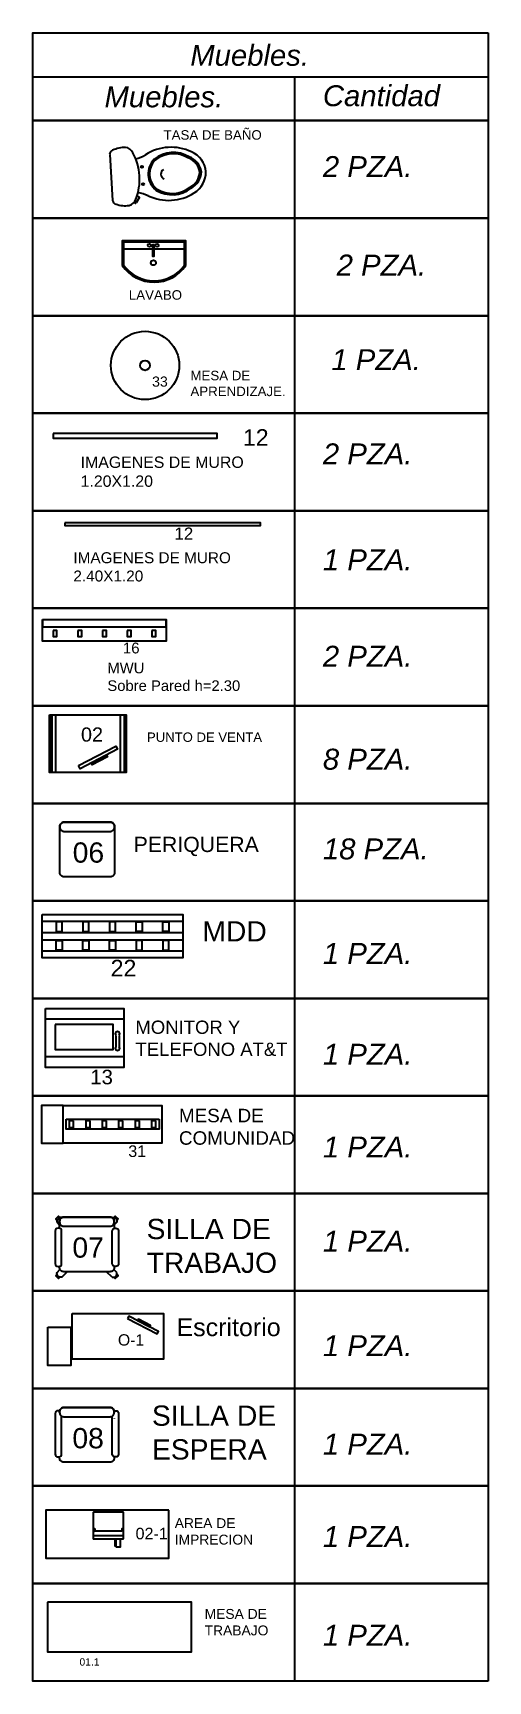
# Model space of a CAD drawing. Header units: millimetres. Extents: x 10930 to 21977, y 3767 to 7635.
# Drawn here: x 10983.57 to 10986.9, y 3809.65 to 3821.72 of the extents above; entities that cross this region are included whole.
import ezdxf

# ---------------------------------------------------------------- set-up
doc = ezdxf.new("R2010")
doc.units = ezdxf.units.MM
doc.layers.add('CUADRO IMFORMATIVO', color=93, linetype='Continuous')
doc.styles.get("Standard").update_dxf_attribs({"font": 'arial.ttf'})

msp = doc.modelspace()

# ---------------------------------------------------------------- linework, layer by layer
at = {"layer": 'CUADRO IMFORMATIVO'}
for p, q in [((10986.9, 3821.718), (10986.9, 3813.934)), ((10983.568, 3821.397), (10986.9, 3821.397)), ((10985.483, 3821.397), (10985.483, 3813.934)), ((10986.9, 3817.433), (10986.9, 3809.648)), ((10985.483, 3817.112), (10985.483, 3809.648))]:
    msp.add_line(p, q, dxfattribs=at)
at = {"layer": 'CUADRO IMFORMATIVO', "color": 251}
for p, q in [((10984.13, 3820.829), (10984.151, 3820.49)), ((10984.347, 3820.515), (10984.324, 3820.474)), ((10984.33, 3820.525), (10984.347, 3820.515)), ((10984.316, 3820.472), (10984.308, 3820.476)), ((10984.206, 3810.69), (10984.206, 3810.631))]:
    msp.add_line(p, q, dxfattribs=at)
at = {"layer": 'CUADRO IMFORMATIVO'}
for points in [[(10986.9, 3821.076), (10983.568, 3821.076), (10983.568, 3821.718), (10986.9, 3821.718)], [(10986.9, 3820.362), (10983.568, 3820.362), (10983.568, 3821.076), (10986.9, 3821.076)], [(10986.9, 3819.647), (10983.568, 3819.647), (10983.568, 3820.362), (10986.9, 3820.362)], [(10986.9, 3818.933), (10983.568, 3818.933), (10983.568, 3819.647), (10986.9, 3819.647)], [(10986.9, 3818.219), (10983.568, 3818.219), (10983.568, 3818.933), (10986.9, 3818.933)], [(10986.9, 3817.505), (10983.568, 3817.505), (10983.568, 3818.219), (10986.9, 3818.219)], [(10986.9, 3816.79), (10983.568, 3816.79), (10983.568, 3817.505), (10986.9, 3817.505)], [(10986.9, 3816.076), (10983.568, 3816.076), (10983.568, 3816.79), (10986.9, 3816.79)], [(10986.9, 3815.362), (10983.568, 3815.362), (10983.568, 3816.076), (10986.9, 3816.076)], [(10986.9, 3814.648), (10983.568, 3814.648), (10983.568, 3815.362), (10986.9, 3815.362)], [(10986.9, 3813.934), (10983.568, 3813.934), (10983.568, 3814.648), (10986.9, 3814.648)], [(10986.9, 3813.219), (10983.568, 3813.219), (10983.568, 3813.934), (10986.9, 3813.934)], [(10986.9, 3812.505), (10983.568, 3812.505), (10983.568, 3813.219), (10986.9, 3813.219)], [(10986.9, 3811.791), (10983.568, 3811.791), (10983.568, 3812.505), (10986.9, 3812.505)], [(10986.9, 3811.077), (10983.568, 3811.077), (10983.568, 3811.791), (10986.9, 3811.791)], [(10986.9, 3810.362), (10983.568, 3810.362), (10983.568, 3811.077), (10986.9, 3811.077)], [(10986.9, 3809.648), (10983.568, 3809.648), (10983.568, 3810.362), (10986.9, 3810.362)]]:
    msp.add_lwpolyline(points, dxfattribs=at)
at = {"layer": 'CUADRO IMFORMATIVO', "color": 251}
for points in [[(10984.688, 3820.014), (10984.688, 3820.195), (10984.222, 3820.195), (10984.222, 3820.014)], [(10984.688, 3820.137), (10984.688, 3820.195), (10984.222, 3820.195), (10984.222, 3820.137)], [(10984.678, 3820.018), (10984.678, 3820.185), (10984.232, 3820.185), (10984.232, 3820.018)], [(10984.232, 3820.137), (10984.443, 3820.137)], [(10984.455, 3820.137), (10984.678, 3820.137)], [(10983.639, 3817.422), (10983.639, 3817.369), (10984.543, 3817.369), (10984.543, 3817.422)], [(10983.694, 3816.724), (10983.694, 3816.303)], [(10983.706, 3816.724), (10983.706, 3816.303)], [(10983.734, 3816.724), (10983.734, 3816.303)], [(10984.207, 3816.724), (10984.207, 3816.303)], [(10984.235, 3816.724), (10984.235, 3816.303)], [(10984.247, 3816.724), (10984.247, 3816.303)], [(10983.636, 3815.212), (10984.665, 3815.212)], [(10983.636, 3815.131), (10984.665, 3815.131)], [(10983.636, 3815.076), (10984.665, 3815.076)], [(10983.636, 3814.996), (10984.665, 3814.996)], [(10984.234, 3814.495), (10983.659, 3814.495)], [(10984.175, 3814.377), (10984.175, 3814.294)], [(10984.199, 3814.377), (10984.199, 3814.294)], [(10983.659, 3814.221), (10984.234, 3814.221)], [(10983.789, 3813.864), (10983.63, 3813.864), (10983.63, 3813.588), (10983.789, 3813.588)], [(10984.491, 3813.763), (10984.491, 3813.689), (10983.811, 3813.689), (10983.811, 3813.763)], [(10983.811, 3813.763), (10984.491, 3813.763)], [(10983.765, 3813.043), (10983.755, 3813.053), (10983.735, 3813.033), (10983.745, 3813.022)], [(10983.745, 3813.008), (10983.763, 3812.99)], [(10983.78, 3813.043), (10983.78, 3813.043)], [(10984.147, 3813.043), (10984.147, 3813.043)], [(10984.161, 3813.043), (10984.171, 3813.053), (10984.192, 3813.033), (10984.182, 3813.022)], [(10984.182, 3813.008), (10984.163, 3812.99)], [(10983.745, 3812.641), (10983.766, 3812.662)], [(10983.78, 3812.606), (10983.819, 3812.646)], [(10984.147, 3812.606), (10984.107, 3812.646)], [(10984.182, 3812.641), (10984.16, 3812.662)], [(10983.765, 3812.606), (10983.755, 3812.596), (10983.735, 3812.616), (10983.745, 3812.627)], [(10984.161, 3812.606), (10984.171, 3812.596), (10984.192, 3812.616), (10984.182, 3812.627)], [(10984.163, 3811.571), (10984.163, 3811.569)], [(10984.176, 3810.69), (10984.176, 3810.635), (10984.171, 3810.635), (10984.171, 3810.69)], [(10984.174, 3810.631), (10984.208, 3810.631), (10984.208, 3810.69)]]:
    msp.add_lwpolyline(points, dxfattribs=at)
for points in [[(10984.455, 3820.166), (10984.443, 3820.166), (10984.443, 3820.083), (10984.455, 3820.083)], [(10983.717, 3818.784), (10983.717, 3818.751), (10984.917, 3818.751), (10984.917, 3818.784)], [(10983.802, 3818.13), (10983.802, 3818.11), (10985.233, 3818.11), (10985.233, 3818.13)], [(10983.639, 3817.422), (10984.543, 3817.422), (10984.543, 3817.263), (10983.639, 3817.263)], [(10983.715, 3817.343), (10983.715, 3817.297), (10983.744, 3817.297), (10983.744, 3817.343)], [(10983.896, 3817.343), (10983.896, 3817.297), (10983.925, 3817.297), (10983.925, 3817.343)], [(10984.077, 3817.343), (10984.077, 3817.297), (10984.106, 3817.297), (10984.106, 3817.343)], [(10984.258, 3817.343), (10984.258, 3817.297), (10984.287, 3817.297), (10984.287, 3817.343)], [(10984.439, 3817.343), (10984.439, 3817.297), (10984.467, 3817.297), (10984.467, 3817.343)], [(10983.69, 3816.724), (10984.251, 3816.724), (10984.251, 3816.303), (10983.69, 3816.303)], [(10983.902, 3816.353), (10984.174, 3816.494), (10984.186, 3816.472), (10983.913, 3816.33)], [(10983.994, 3816.372), (10984.106, 3816.43), (10984.113, 3816.416), (10984.001, 3816.358)], [(10983.636, 3815.263), (10984.665, 3815.263), (10984.665, 3814.944), (10983.636, 3814.944)], [(10983.738, 3815.137), (10983.782, 3815.137), (10983.782, 3815.208), (10983.738, 3815.208)], [(10983.933, 3815.137), (10983.977, 3815.137), (10983.977, 3815.208), (10983.933, 3815.208)], [(10984.129, 3815.137), (10984.173, 3815.137), (10984.173, 3815.208), (10984.129, 3815.208)], [(10984.368, 3815.137), (10984.324, 3815.137), (10984.324, 3815.208), (10984.368, 3815.208)], [(10984.564, 3815.137), (10984.519, 3815.137), (10984.519, 3815.208), (10984.564, 3815.208)], [(10983.738, 3815.071), (10983.782, 3815.071), (10983.782, 3815), (10983.738, 3815)], [(10983.933, 3815.071), (10983.977, 3815.071), (10983.977, 3815), (10983.933, 3815)], [(10984.129, 3815.071), (10984.173, 3815.071), (10984.173, 3815), (10984.129, 3815)], [(10984.368, 3815.071), (10984.324, 3815.071), (10984.324, 3815), (10984.368, 3815)], [(10984.564, 3815.071), (10984.519, 3815.071), (10984.519, 3815), (10984.564, 3815)], [(10983.659, 3814.574), (10984.234, 3814.574), (10984.234, 3814.142), (10983.659, 3814.142)], [(10983.73, 3814.456), (10983.73, 3814.274), (10984.155, 3814.274), (10984.155, 3814.456)], [(10983.789, 3813.864), (10984.512, 3813.864), (10984.512, 3813.588), (10983.789, 3813.588)], [(10983.865, 3813.751), (10983.834, 3813.751), (10983.834, 3813.701), (10983.865, 3813.701)], [(10983.986, 3813.751), (10983.954, 3813.751), (10983.954, 3813.701), (10983.986, 3813.701)], [(10984.106, 3813.751), (10984.075, 3813.751), (10984.075, 3813.701), (10984.106, 3813.701)], [(10984.226, 3813.751), (10984.195, 3813.751), (10984.195, 3813.701), (10984.226, 3813.701)], [(10984.347, 3813.751), (10984.316, 3813.751), (10984.316, 3813.701), (10984.347, 3813.701)], [(10984.467, 3813.751), (10984.436, 3813.751), (10984.436, 3813.701), (10984.467, 3813.701)], [(10983.855, 3812.341), (10984.525, 3812.341), (10984.525, 3812.006), (10983.855, 3812.006)], [(10984.261, 3812.303), (10984.478, 3812.19), (10984.487, 3812.208), (10984.27, 3812.321)], [(10984.334, 3812.288), (10984.423, 3812.241), (10984.429, 3812.252), (10984.34, 3812.299)], [(10983.677, 3812.239), (10983.845, 3812.239), (10983.845, 3811.96), (10983.677, 3811.96)], [(10984.563, 3810.899), (10983.663, 3810.899), (10983.663, 3810.549), (10984.563, 3810.549)], [(10983.674, 3810.225), (10983.674, 3809.863), (10984.73, 3809.863), (10984.73, 3810.225)]]:
    msp.add_lwpolyline(points, close=True, dxfattribs=at)
for points in [[(10984.165, 3815.908), (10984.165, 3815.568, -0.414214), (10984.135, 3815.538), (10983.795, 3815.538, -0.414214), (10983.765, 3815.568), (10983.765, 3815.908, -0.414214), (10983.795, 3815.938), (10984.135, 3815.938, -0.414214)], [(10984.165, 3815.901), (10984.165, 3815.908, 0.414214), (10984.135, 3815.938), (10983.795, 3815.938, 0.414214), (10983.765, 3815.908), (10983.765, 3815.901, 0.414214), (10983.795, 3815.871), (10984.135, 3815.871, 0.414214)], [(10984.163, 3813.009), (10984.163, 3813.016, 0.414214), (10984.133, 3813.046), (10983.793, 3813.046, 0.414214), (10983.763, 3813.016), (10983.763, 3813.009, 0.414214), (10983.793, 3812.979), (10984.133, 3812.979, 0.414214)], [(10983.757, 3812.965), (10983.752, 3812.965, 0.414214), (10983.731, 3812.944), (10983.731, 3812.705, 0.414214), (10983.752, 3812.684), (10983.757, 3812.684, 0.414214), (10983.778, 3812.705), (10983.778, 3812.944, 0.414214)], [(10984.169, 3812.965), (10984.174, 3812.965, -0.414214), (10984.195, 3812.944), (10984.195, 3812.705, -0.414214), (10984.174, 3812.684), (10984.169, 3812.684, -0.414214), (10984.148, 3812.705), (10984.148, 3812.944, -0.414214)], [(10984.163, 3811.614), (10984.163, 3811.621, 0.414214), (10984.133, 3811.651), (10983.793, 3811.651, 0.414214), (10983.763, 3811.621), (10983.763, 3811.614, 0.414214), (10983.793, 3811.584), (10984.133, 3811.584, 0.414214)], [(10984.232, 3810.881, 0.414214), (10984.229, 3810.884), (10984.012, 3810.884, 0.414214), (10984.008, 3810.881), (10984.008, 3810.693, 0.414214), (10984.012, 3810.69), (10984.229, 3810.69, 0.414214), (10984.232, 3810.693)], [(10984.218, 3810.76), (10984.218, 3810.747, -0.414214), (10984.215, 3810.745), (10984.025, 3810.745, -0.414214), (10984.023, 3810.747), (10984.023, 3810.76, 0.414214), (10984.02, 3810.763), (10984.013, 3810.763, 0.399656), (10984.011, 3810.76), (10984.008, 3810.714), (10984.232, 3810.714), (10984.23, 3810.76, 0.399656), (10984.228, 3810.763), (10984.22, 3810.763, 0.414214)]]:
    msp.add_lwpolyline(points, format="xyb", close=True, dxfattribs=at)
for points in [[(10983.78, 3813.043, 0.582794), (10983.745, 3813.008)], [(10983.763, 3812.964), (10983.763, 3813.016, -0.414214), (10983.793, 3813.046), (10984.133, 3813.046, -0.414214), (10984.163, 3813.016), (10984.163, 3812.964)], [(10984.147, 3813.043, -0.582794), (10984.182, 3813.008)], [(10983.78, 3812.606, -0.582794), (10983.745, 3812.641)], [(10984.163, 3812.685), (10984.163, 3812.676, -0.414214), (10984.133, 3812.646), (10983.793, 3812.646, -0.414214), (10983.763, 3812.676), (10983.763, 3812.685)], [(10984.147, 3812.606, 0.582794), (10984.182, 3812.641)], [(10983.764, 3811.627, 0.079872), (10983.757, 3811.628), (10983.752, 3811.628, 0.414214), (10983.731, 3811.606), (10983.731, 3811.31, 0.414214), (10983.752, 3811.289), (10983.757, 3811.289, 0.414214), (10983.778, 3811.31), (10983.778, 3811.588)], [(10983.763, 3811.614), (10983.763, 3811.621, -0.414214), (10983.793, 3811.651), (10984.133, 3811.651, -0.414214), (10984.163, 3811.621), (10984.163, 3811.614)], [(10984.163, 3811.627, -0.079872), (10984.169, 3811.628), (10984.174, 3811.628, -0.414214), (10984.195, 3811.606), (10984.195, 3811.31, -0.414214), (10984.174, 3811.289), (10984.169, 3811.289, -0.414214), (10984.148, 3811.31), (10984.148, 3811.588)]]:
    msp.add_lwpolyline(points, format="xyb", dxfattribs=at)
at = {"layer": 'CUADRO IMFORMATIVO'}
msp.add_lwpolyline([(10984.163, 3811.289), (10984.163, 3811.281, -0.414214), (10984.133, 3811.251), (10983.793, 3811.251, -0.414214), (10983.763, 3811.281), (10983.763, 3811.289)], format="xyb", dxfattribs=at)
at = {"layer": 'CUADRO IMFORMATIVO', "color": 251}
for centre, radius in [((10984.366, 3820.738), 0.00759), ((10984.374, 3820.61), 0.00759), ((10984.421, 3820.163), 0.0118), ((10984.477, 3820.163), 0.0118), ((10984.45, 3820.035), 0.0186), ((10984.389, 3819.283), 0.25), ((10984.389, 3819.283), 0.0359)]:
    msp.add_circle(centre, radius, dxfattribs=at)
for centre, radius, start, end in [((10984.166, 3820.825), 0.0367, 113.659, 173.3496), ((10984.243, 3820.673), 0.207, 89.2562, 116.3269), ((10984.237, 3820.811), 0.0698, 25.4607, 82.3377), ((10983.956, 3820.652), 0.392, 3.0499, 28.8203), ((10984.579, 3820.537), 0.344, 64.2097, 122.9376), ((10984.595, 3820.619), 0.224, 58.7913, 128.3559), ((10984.658, 3820.685), 0.177, 5.8187, 66.3902), ((10984.272, 3821.021), 0.229, 282.2428, 301.6947), ((10984.573, 3820.682), 0.162, 136.0088, 182.0423), ((10984.573, 3820.682), 0.152, 136.2593, 181.9417), ((10984.595, 3820.619), 0.214, 58.7913, 128.1763), ((10984.66, 3820.68), 0.131, 8.8785, 69.2168), ((10984.658, 3820.677), 0.145, 9.6718, 68.2006), ((10983.957, 3820.645), 0.392, 338.3269, 4.0973), ((10984.572, 3820.691), 0.162, 185.1049, 231.1384), ((10984.572, 3820.691), 0.152, 185.2055, 230.8879), ((10984.545, 3820.685), 0.0401, 122.8948, 244.2524), ((10984.658, 3820.704), 0.131, 297.9305, 358.2688), ((10984.656, 3820.707), 0.145, 298.9466, 357.4754), ((10984.657, 3820.699), 0.177, 300.7571, 1.3285), ((10984.187, 3820.499), 0.0367, 193.7977, 253.4882), ((10984.255, 3820.522), 0.0698, 284.8096, 341.6866), ((10984.316, 3820.318), 0.229, 65.4525, 84.9045), ((10984.561, 3820.836), 0.344, 244.2097, 302.9376), ((10984.587, 3820.757), 0.224, 238.7913, 308.3559), ((10984.587, 3820.757), 0.214, 238.9709, 308.3559), ((10984.244, 3820.66), 0.207, 250.8203, 277.891), ((10984.319, 3820.477), 0.00614, 246.2521, 324.0504), ((10984.455, 3820.177), 0.284, 214.915, 325.085), ((10984.455, 3820.177), 0.274, 215.5663, 324.4337), ((10984.187, 3814.388), 0.0165, 318.8087, 221.1913), ((10984.187, 3814.283), 0.0165, 138.8087, 41.1913)]:
    msp.add_arc(centre, radius, start, end, dxfattribs=at)

# ---------------------------------------------------------------- texts
for s, height, p in [('Escritorio', 0.131, (10984.619, 3812.174)), ('O-1', 0.0828, (10984.19, 3812.105)), ('02-1', 0.0847, (10984.319, 3810.686))]:
    msp.add_text(s, height=height, dxfattribs=at).set_placement(p)
at = {"layer": 'CUADRO IMFORMATIVO', "color": 7, "char_height": 0.15335, "attachment_point": 1}
for s, insert in [('{\\fArial|b0|i1|c0|p34;Muebles.}', (10984.72, 3821.631)), ('{\\fArial|b0|i1|c0|p34;Muebles.}', (10984.092, 3821.327)), ('{\\fArial|b0|i1|c0|p34;Cantidad}', (10985.691, 3821.335)), ('{\\fArial|b0|i1|c0|p34;2 PZA.}', (10985.691, 3820.816)), ('{\\fArial|b0|i1|c0|p34;2 PZA.}', (10985.792, 3820.095)), ('{\\fArial|b0|i1|c0|p34;1 PZA.}', (10985.753, 3819.402)), ('{\\fArial|b0|i1|c0|p34;2 PZA.}', (10985.691, 3818.712)), ('{\\fArial|b0|i1|c0|p34;1 PZA.}', (10985.691, 3817.937)), ('{\\fArial|b0|i1|c0|p34;2 PZA.}', (10985.691, 3817.23)), ('{\\fArial|b0|i1|c0|p34;8 PZA.}', (10985.691, 3816.476)), ('{\\fArial|b0|i1|c0|p34;18 PZA.}', (10985.691, 3815.819)), ('{\\fArial|b0|i1|c0|p34;1 PZA.}', (10985.691, 3815.054)), ('{\\fArial|b0|i1|c0|p34;1 PZA.}', (10985.691, 3814.315)), ('{\\fArial|b0|i1|c0|p34;1 PZA.}', (10985.691, 3813.636)), ('{\\fArial|b0|i1|c0|p34;1 PZA.}', (10985.691, 3812.946)), ('{\\fArial|b0|i1|c0|p34;1 PZA.}', (10985.691, 3812.181)), ('{\\fArial|b0|i1|c0|p34;1 PZA.}', (10985.691, 3811.46)), ('{\\fArial|b0|i1|c0|p34;1 PZA.}', (10985.691, 3810.783)), ('{\\fArial|b0|i1|c0|p34;1 PZA.}', (10985.691, 3810.06))]:
    msp.add_mtext_dynamic_manual_height_columns(s, width=3.703, gutter_width=12.5, heights=[0], dxfattribs=dict(at, insert=insert))
at = {"layer": 'CUADRO IMFORMATIVO', "color": 251, "attachment_point": 1}
for s, width, heights, insert, char_height in [('TASA DE BAÑO', 1.23188, [0.914], (10984.524, 3821.006), 0.06966), ('LAVABO', 1.23188, [0.914], (10984.27, 3819.834), 0.0697), ('\\pi0.33904;33', 0.78426, [0], (10984.101, 3819.202), 0.07416), ('MESA DE \\PAPRENDIZAJE.', 1.23188, [0.914], (10984.721, 3819.244), 0.06966), ('\\pi0.31985;12', 0.8, [0], (10984.786, 3818.816), 0.1207), ('IMAGENES DE MURO\\P1.20X1.20', 1.23188, [0], (10983.917, 3818.616), 0.08317), ('\\pi0.34128;12', 0.8, [0], (10984.263, 3818.096), 0.08842), ('IMAGENES DE MURO\\P2.40X1.20', 1.23188, [0], (10983.864, 3817.915), 0.08032), ('\\pi0.34725;16', 0.8, [0], (10983.879, 3817.253), 0.07887), ('MWU\\PSobre Pared h=2.30', 1.23188, [0], (10984.113, 3817.106), 0.07754), ('\\pi0.18551;02', 0.51895, [0], (10983.734, 3816.632), 0.10402), ('PUNTO DE VENTA', 1.23188, [0], (10984.403, 3816.595), 0.06868), ('\\pi0.093817;06', 0.4, [0], (10983.765, 3815.79), 0.14832), ('PERIQUERA', 1.23188, [0], (10984.305, 3815.831), 0.1114), ('MDD', 1.23188, [0.914], (10984.808, 3815.213), 0.1483), ('\\pi0.31284;22', 0.8, [0], (10983.824, 3814.93), 0.12112), ('MONITOR Y TELEFONO AT&T', 1.23188, [0], (10984.318, 3814.485), 0.097), ('\\pi0.32865;13', 0.8, [0], (10983.659, 3814.125), 0.10663), ('MESA DE COMUNIDAD', 1.23188, [0.914], (10984.637, 3813.839), 0.0987), ('\\pi0.33949;31', 0.78426, [0], (10983.926, 3813.571), 0.08499), ('SILLA DE TRABAJO ', 1.23188, [0], (10984.4, 3813.033), 0.14832), ('\\pi0.078699;07', 0.36987, [0], (10983.778, 3812.897), 0.14832), ('SILLA DE ESPERA', 1.23188, [0], (10984.439, 3811.666), 0.14832), ('\\pi0.078547;08', 0.36987, [0], (10983.778, 3811.501), 0.14832), ('AREA DE \\PIMPRECION', 1.23188, [0], (10984.606, 3810.841), 0.0725), ('MESA DE \\PTRABAJO', 1.23188, [0], (10984.825, 3810.176), 0.0725), ('\\pi0.19478;01.1', 0.51895, [0], (10983.714, 3809.815), 0.05381)]:
    msp.add_mtext_dynamic_manual_height_columns(s, width=width, gutter_width=12.5, heights=heights, dxfattribs=dict(at, insert=insert, char_height=char_height))

doc.saveas('drawing.dxf')
